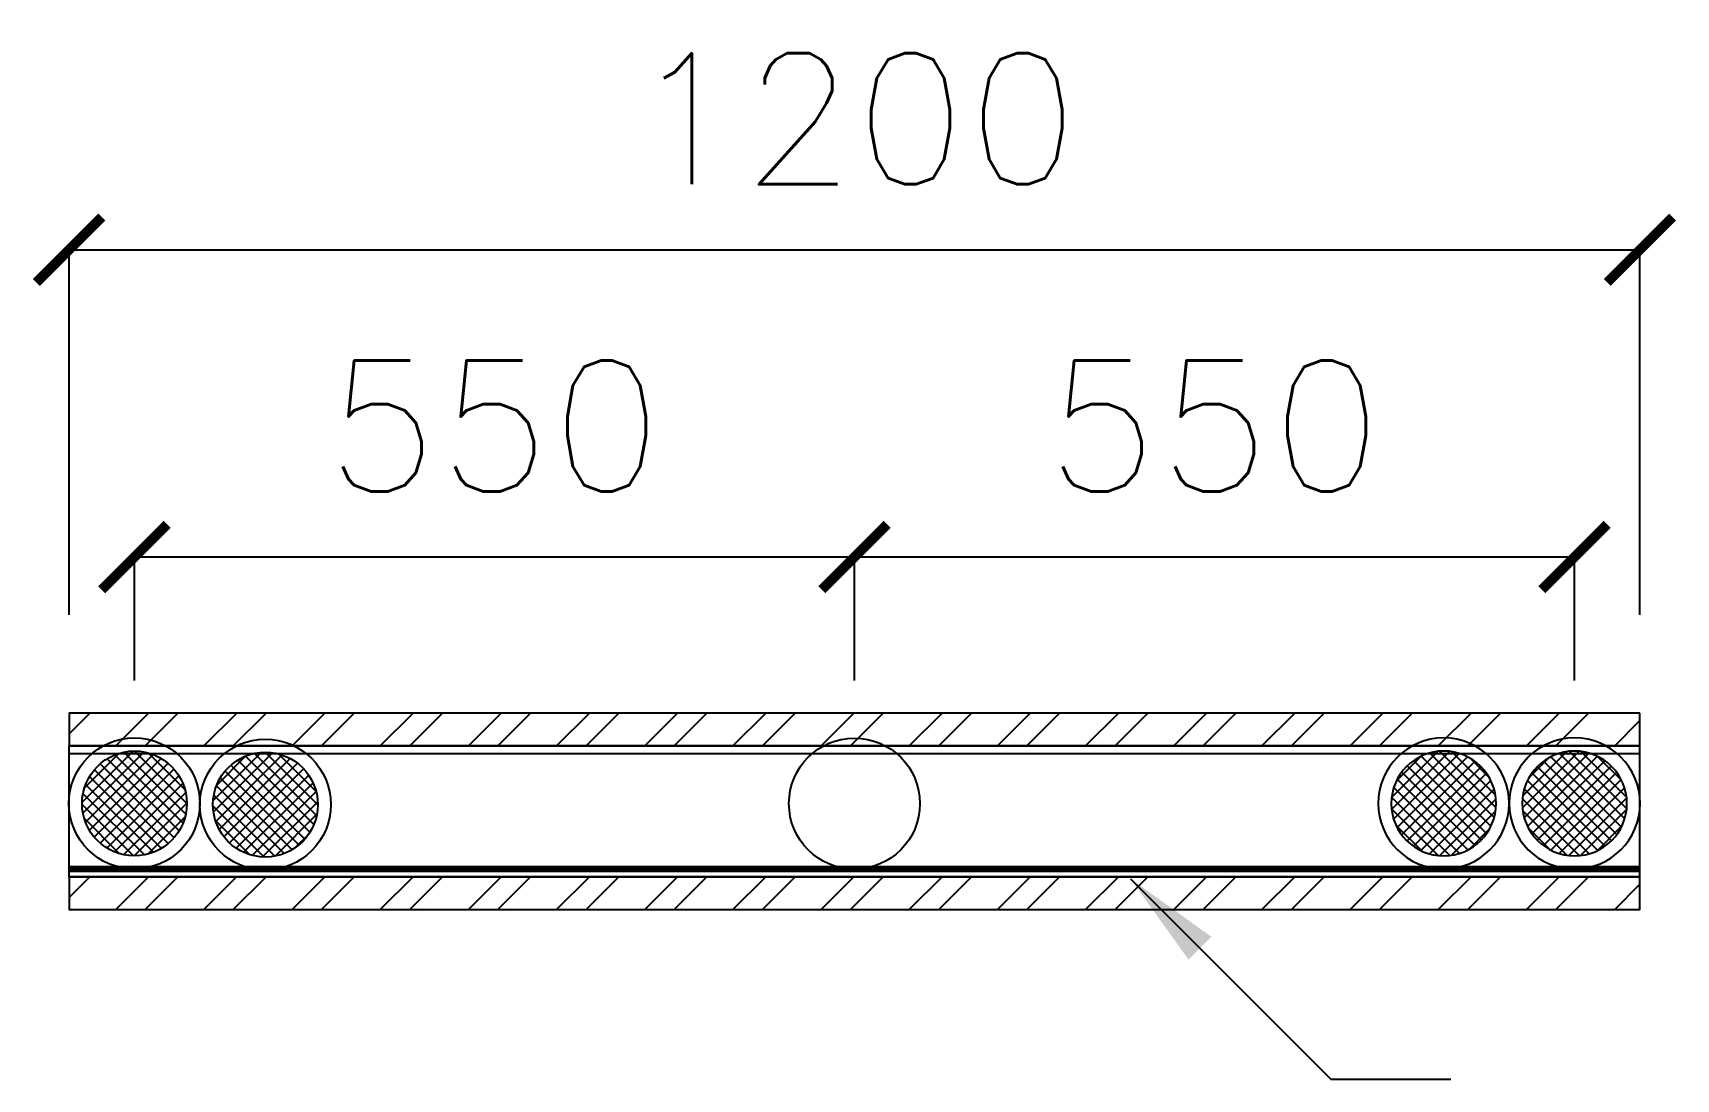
# Model space of a CAD drawing. Header units: inches. Extents: x 26 to 1281, y 14 to 813.
import ezdxf

# ---------------------------------------------------------------- set-up
doc = ezdxf.new("R2010")
doc.units = ezdxf.units.IN
doc.header["$MEASUREMENT"] = 0
doc.layers.get('Defpoints').update_dxf_attribs({"color": 36, "true_color": 0x703800})
for name, color, linetype in [('0-S1', 1, 'Continuous'), ('A-BAMBOO POLE', 2, 'Continuous'), ('A-DIMENSIONS', 30, 'Continuous'), ('A-Hatch', 8, 'Continuous'), ('AR-Bamboo Stud', 2, 'Continuous'), ('AR-Flatbar', 143, 'Continuous'), ('AR-FURNITURES', 9, 'Continuous'), ('AR-Panels', 4, 'Continuous'), ('AR-Timber Plate', 3, 'Continuous')]:
    doc.layers.add(name, color=color, linetype=linetype)
doc.layers.add('VP', color=7, linetype='Continuous', plot=False)
doc.styles.add('LEROY', font='simplex.shx')
doc.dimstyles.new('DIM100', dxfattribs={"dimscale": 0, "dimtxt": 220, "dimasz": 180, "dimexe": 220, "dimexo": 250, "dimgap": 1, "dimtad": 1, "dimtoh": 1, "dimlfac": 0.001, "dimzin": 1, "dimdsep": 46, "dimtxsty": 'LEROY', "dimblk1": 'ORIGIN', "dimblk2": 'ORIGIN', "dimsah": 1, "dimcen": 0.18, "dimclrd": 30, "dimclre": 30, "dimclrt": 7, "dimazin": 0, "dimtfac": 1, "dimtix": 1, "dimtmove": 1, "dimatfit": 3, "dimfxl": 1, "dimtvp": 1, "dimtolj": 2, "dimtzin": 0, "dimarcsym": 0})

# ---------------------------------------------------------------- blocks, each defined once
blk = doc.blocks.new('_ArchTick')
at = {"color": 0, "linetype": 'ByBlock', "const_width": 0.15}
blk.add_lwpolyline([(-0.5, -0.5), (0.5, 0.5)], dxfattribs=at)
blk = doc.blocks.new('*D10')
at = {"layer": 'A-DIMENSIONS', "color": 30, "transparency": 16777216}
for p, q in [((103.7, 318.4), (103.7, 412.6)), ((103.7, 412.6), (653.7, 412.6)), ((653.7, 318.4), (653.7, 412.6))]:
    blk.add_line(p, q, dxfattribs=at)
at = {"layer": 'Defpoints', "color": 0, "transparency": 16777216}
for p in [(653.7, 412.6), (103.7, 218.4), (653.7, 218.4)]:
    blk.add_point(p, dxfattribs=at)
at = {"layer": 'A-DIMENSIONS', "color": 30, "transparency": 16777216, "xscale": 50, "yscale": 50, "zscale": 50, "rotation": 180}
blk.add_blockref('_ArchTick', (103.7, 412.6), dxfattribs=at)
at = {"layer": 'A-DIMENSIONS', "color": 30, "transparency": 16777216, "xscale": 50, "yscale": 50, "zscale": 50}
blk.add_blockref('_ArchTick', (653.7, 412.6), dxfattribs=at)
at = {"layer": 'A-DIMENSIONS', "color": 3, "transparency": 16777216, "insert": (378.7, 512.6), "char_height": 100, "attachment_point": 5, "style": 'LEROY'}
blk.add_mtext('\\A2;550', dxfattribs=at)
blk = doc.blocks.new('*D11')
at = {"layer": 'A-DIMENSIONS', "color": 30, "transparency": 16777216}
for p, q in [((53.8, 368.4), (53.8, 647.2)), ((53.8, 647.2), (1253.7, 647.2)), ((1253.7, 368.4), (1253.7, 647.2))]:
    blk.add_line(p, q, dxfattribs=at)
at = {"layer": 'Defpoints', "color": 0, "transparency": 16777216}
for p in [(1253.7, 647.2), (53.8, 268.4), (1253.7, 268.4)]:
    blk.add_point(p, dxfattribs=at)
at = {"layer": 'A-DIMENSIONS', "color": 30, "transparency": 16777216, "xscale": 50, "yscale": 50, "zscale": 50, "rotation": 180}
blk.add_blockref('_ArchTick', (53.8, 647.2), dxfattribs=at)
at = {"layer": 'A-DIMENSIONS', "color": 30, "transparency": 16777216, "xscale": 50, "yscale": 50, "zscale": 50}
blk.add_blockref('_ArchTick', (1253.7, 647.2), dxfattribs=at)
at = {"layer": 'A-DIMENSIONS', "color": 3, "transparency": 16777216, "insert": (653.7, 747.2), "char_height": 100, "attachment_point": 5, "style": 'LEROY'}
blk.add_mtext('\\A2;1200', dxfattribs=at)
blk = doc.blocks.new('*D12')
at = {"layer": 'A-DIMENSIONS', "color": 30, "transparency": 16777216}
for p, q in [((653.7, 318.4), (653.7, 412.6)), ((653.7, 412.6), (1203.7, 412.6)), ((1203.7, 318.4), (1203.7, 412.6))]:
    blk.add_line(p, q, dxfattribs=at)
at = {"layer": 'Defpoints', "color": 0, "transparency": 16777216}
for p in [(1203.7, 412.6), (653.7, 218.4), (1203.7, 218.4)]:
    blk.add_point(p, dxfattribs=at)
at = {"layer": 'A-DIMENSIONS', "color": 30, "transparency": 16777216, "xscale": 50, "yscale": 50, "zscale": 50, "rotation": 180}
blk.add_blockref('_ArchTick', (653.7, 412.6), dxfattribs=at)
at = {"layer": 'A-DIMENSIONS', "color": 30, "transparency": 16777216, "xscale": 50, "yscale": 50, "zscale": 50}
blk.add_blockref('_ArchTick', (1203.7, 412.6), dxfattribs=at)
at = {"layer": 'A-DIMENSIONS', "color": 3, "transparency": 16777216, "insert": (928.7, 512.6), "char_height": 100, "attachment_point": 5, "style": 'LEROY'}
blk.add_mtext('\\A2;550', dxfattribs=at)
blk = doc.blocks.new('bps1')
at = {"layer": 'AR-FURNITURES'}
h = blk.add_hatch(dxfattribs=at)
h.set_pattern_fill('ANSI37', color=256, scale=2)
h.set_pattern_definition([(45, (0, 0), (-4.490128, 4.490128), []), (135, (0, 0), (-4.490128, -4.490128), [])])
edge = h.paths.add_edge_path()
edge.add_ellipse((30825.3, -11129.5), major_axis=(-28.3, 28.3), ratio=1, start_angle=0, end_angle=360, ccw=False)
at = {"layer": 'A-BAMBOO POLE', "linetype": 'Continuous'}
blk.add_circle((30825.3, -11129.5), 50, dxfattribs=at)
at = {"layer": 'AR-FURNITURES', "linetype": 'Continuous', "extrusion": (0, 0, -1)}
blk.add_ellipse((30825.3, -11129.5), major_axis=(-28.3, 28.3), ratio=1, start_param=2.356935, end_param=8.64012, dxfattribs=at)
blk = doc.blocks.new('bpns1')
at = {"layer": 'A-BAMBOO POLE', "linetype": 'Continuous'}
blk.add_circle((31425.3, -11129.1), 50, dxfattribs=at)
blk = doc.blocks.new('ds 1200 panel')
at = {"layer": 'AR-Timber Plate'}
blk.add_lwpolyline([(157732, -227013.9), (157732, -228213.9), (157820, -228213.9), (157820, -227013.9)], close=True, dxfattribs=at)
at = {"layer": 'VP'}
blk.add_lwpolyline([(157726, -227013.9), (157726, -228213.9), (157826, -228213.9), (157826, -227013.9)], close=True, dxfattribs=at)
at = {"layer": 'AR-Bamboo Stud', "xscale": -1}
for p in [(188595.3, -215934.3), (188595.3, -216034.3)]:
    blk.add_blockref('bps1', p, dxfattribs=at)
at = {"layer": 'AR-Bamboo Stud', "rotation": 180}
for name, p in [('bpns1', (189195.4, -238743)), ('bps1', (188596.2, -239193.4)), ('bps1', (188595.3, -239293.4))]:
    blk.add_blockref(name, p, dxfattribs=at)
blk = doc.blocks.new('_ORIGIN')
at = {"color": 0, "linetype": 'ByBlock'}
blk.add_line((-0.5, 0), (-1, 0), dxfattribs=at)
blk.add_circle((0, 0), 0.5, dxfattribs=at)

msp = doc.modelspace()

# ---------------------------------------------------------------- hatches: boundary and pattern name
at = {"layer": 'A-Hatch'}
h = msp.add_hatch(dxfattribs=at)
h.set_pattern_fill('ANSI32', color=8, scale=5)
h.set_pattern_definition([(45, (-44955.79, -3624.8), (-33.67596, 33.67596), []), (45, (-44933.34, -3624.8), (-33.67596, 33.67596), [])])
h.paths.add_polyline_path([(1253.7, 293.4), (53.8, 293.4), (53.8, 268.4), (1253.7, 268.4)])
h = msp.add_hatch(dxfattribs=at)
h.set_pattern_fill('ANSI32', color=8, scale=5)
h.set_pattern_definition([(45, (-44955.79, -3749.797), (-33.67596, 33.67596), []), (45, (-44933.34, -3749.797), (-33.67596, 33.67596), [])])
h.paths.add_polyline_path([(1253.7, 168.4), (53.8, 168.4), (53.8, 143.4), (1253.7, 143.4)])

# ---------------------------------------------------------------- linework, layer by layer
at = {"layer": '0-S1', "elevation": -18333.7}
for points in [[(1253.7, 293.4), (53.8, 293.4), (53.8, 268.4), (1253.7, 268.4)], [(1253.7, 168.4), (53.8, 168.4), (53.8, 143.4), (1253.7, 143.4)]]:
    msp.add_lwpolyline(points, close=True, dxfattribs=at)
at = {"layer": 'AR-Flatbar', "const_width": 5, "elevation": -18333.7}
msp.add_lwpolyline([(53.8, 174.4), (1253.7, 174.4)], dxfattribs=at)

# ---------------------------------------------------------------- block references
at = {"layer": 'AR-Panels', "rotation": 270}
msp.add_blockref('ds 1200 panel', (228267.6, 157994.4, -18333.7), dxfattribs=at)

# ---------------------------------------------------------------- dimensions: what is measured, and where the dimension line sits
at = {"layer": 'A-DIMENSIONS'}
for base, p1, p2, picture, middle in [((1253.7, 647.2, -18333.7), (53.8, 268.4, -18333.7), (1253.7, 268.4, -18333.7), '*D11', (653.7, 747.2, -18333.7)), ((653.7, 412.6, -18333.7), (103.7, 218.4, -18333.7), (653.7, 218.4, -18333.7), '*D10', (378.7, 512.6, -18333.7)), ((1203.7, 412.6, -18333.7), (653.7, 218.4, -18333.7), (1203.7, 218.4, -18333.7), '*D12', (928.7, 512.6, -18333.7))]:
    dim = msp.add_linear_dim(base=base, p1=p1, p2=p2, dimstyle='DIM100', override={"dimscale": 1, "dimtxt": 100, "dimasz": 50, "dimexe": 0, "dimexo": 100, "dimgap": 50, "dimdec": 0, "dimlfac": 1, "dimblk1": 'ArchTick', "dimblk2": 'ArchTick', "dimclrt": 3, "dimlwd": -1, "dimlwe": -1}, dxfattribs=at)
    dim.commit()
    dim.dimension.update_dxf_attribs({"geometry": picture, "text_midpoint": middle})

# ---------------------------------------------------------------- leaders
at = {"layer": '0-S1', "ltscale": 0.2}
msp.add_leader([(864.6, 166.9, -18333.7), (1017.6, 13.9, -18333.7), (1109.3, 13.9, -18333.7)], dimstyle='DIM100', override={"dimscale": 0.05, "dimasz": 1500, "dimtad": 0, "dimclrd": 256}, dxfattribs=at)

doc.saveas('drawing.dxf')
